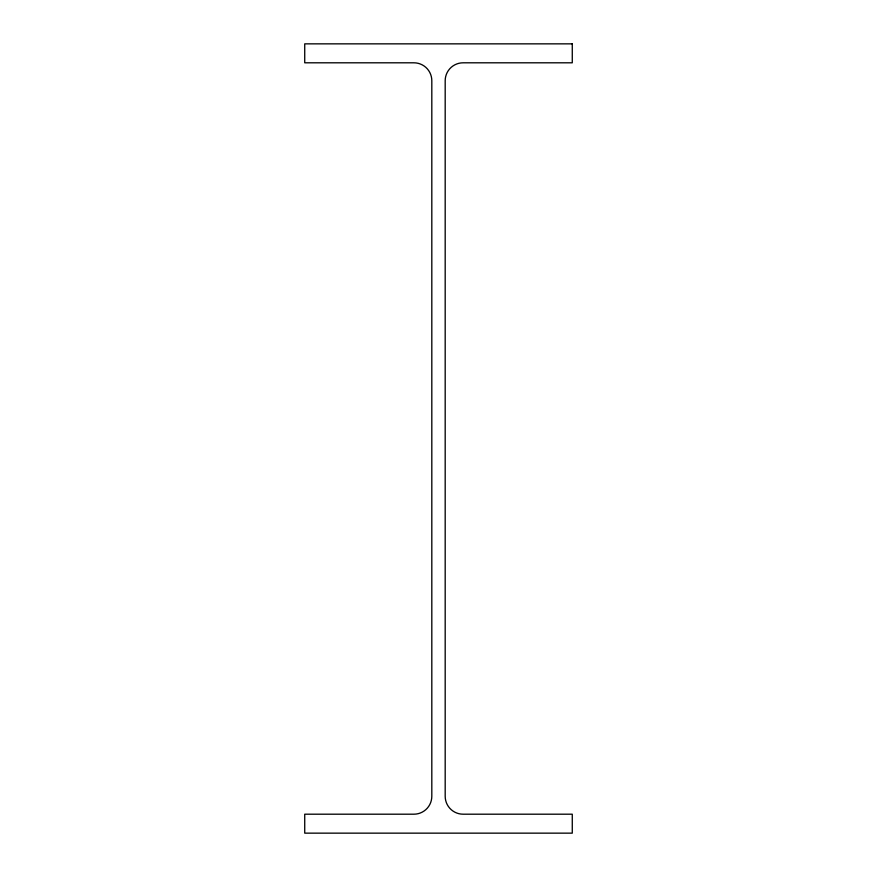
<?xml version="1.0" encoding="UTF-8"?>
<svg xmlns="http://www.w3.org/2000/svg" width="877" height="877" viewBox="0 0 877 877"><rect width="100%" height="100%" fill="white"/><g stroke="black" fill="none" stroke-linecap="round" stroke-linejoin="round"><path stroke-width="1.32" d="M572.275 43.85L304.725 43.85L304.725 62.804L413.889 62.804A17.924 17.924 0 0 1 431.813 80.728L431.813 796.272A17.924 17.924 0 0 1 413.889 814.196L304.725 814.196L304.725 833.15L572.275 833.15L572.275 814.196L463.111 814.196A17.924 17.924 0 0 1 445.187 796.272L445.187 80.728A17.924 17.924 0 0 1 463.111 62.804L572.275 62.804L572.275 43.85"/></g></svg>
